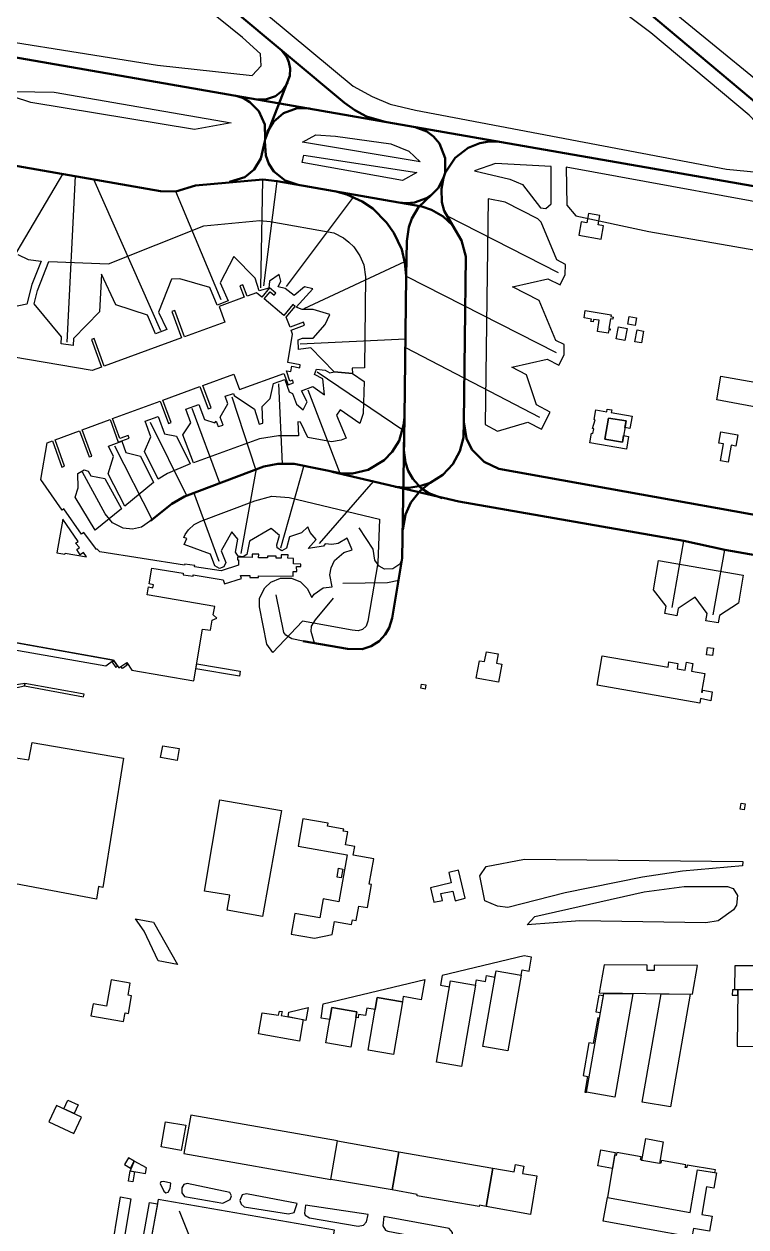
# Model space of a CAD drawing. Extents: x 0 to 3335, y -2153 to 0.
# Drawn here: x 1500 to 1981, y -1290 to -487 of the extents above; entities that cross this region are included whole.
import ezdxf

# ---------------------------------------------------------------- set-up
doc = ezdxf.new("R2010")
doc.units = 0
for name, color, linetype, lineweight in [('Apron', 6, 'Continuous', 25), ('Building', 7, 'Continuous', 25), ('Grass', 3, 'Continuous', 25), ('Parking_Position', 7, 'Continuous', 25), ('Taxiway', 2, 'Continuous', 50), ('Unclassified', 1, 'Continuous', 25)]:
    doc.layers.add(name, color=color, linetype=linetype, lineweight=lineweight)

msp = doc.modelspace()

# ---------------------------------------------------------------- linework, layer by layer
at = {"layer": 'Apron'}
for points in [[(1807.5, -754.51), (1815.61, -758.84), (1835.84, -752.8), (1844.96, -757.53), (1850.76, -746.22), (1841.69, -741.39), (1835.09, -721.35), (1825.27, -716.26), (1848.74, -710.8), (1856.68, -714.94), (1860.09, -708.07), (1860.15, -701.19), (1854.52, -698.35), (1843.46, -671.71), (1825.72, -662.68), (1849.3, -657.25), (1857.44, -661.42), (1860.78, -654.52), (1860.91, -647.69), (1855.15, -644.71), (1844.72, -619.42), (1842.47, -617.2), (1820.71, -606.17), (1809.55, -603.92), (1807.5, -754.51)], [(1664.15, -619.06), (1706.41, -626.75), (1713.02, -630.03), (1716.59, -632.85), (1719.95, -636.01), (1723.95, -641.97), (1726.44, -647.92), (1727.6, -656.04), (1726.87, -716.76), (1718.8, -716.99), (1718.93, -720.47), (1706.64, -719.34), (1691.14, -703.36), (1682.87, -704.49), (1682.64, -698.05), (1685.69, -696.93), (1692.66, -696.9), (1700.73, -687.74), (1703.92, -681.19), (1692.66, -677.71), (1685.36, -677.78), (1681.38, -676.12), (1692.59, -664.01), (1686.88, -662.56), (1680.13, -668.46), (1674.1, -663.84), (1669.29, -662.72), (1671.2, -658.98), (1670.02, -654.39), (1663.51, -658.78), (1663.14, -663.58), (1656.72, -665.22), (1653.94, -656.8), (1639.92, -642.4), (1630.8, -660.05), (1636, -672.03), (1628.67, -674.77), (1623.82, -663.04), (1603.9, -657.4), (1598.32, -657.56), (1589.62, -679.65), (1595.13, -691.03), (1587.62, -693.89), (1582.26, -681.48), (1561, -674.73), (1551.63, -654.26), (1550.19, -679.41), (1532.82, -697.04), (1532.57, -701.83), (1524.61, -700.58), (1524.83, -696.01), (1506.69, -673.98), (1508.9, -665.14), (1516.51, -645.78), (1556.14, -647.42), (1619.75, -621.88), (1657.05, -618.39), (1664.15, -619.06)], [(1612.81, -779.9), (1605.84, -761.36), (1611.21, -753.3), (1607.88, -744.24), (1616.38, -741.04), (1620.14, -751.1), (1627.05, -753.26), (1627.96, -752.32), (1629.36, -755.79), (1632.59, -754.89), (1630.71, -749.5), (1635.78, -740.77), (1634.14, -735.5), (1639.64, -733.85), (1640.01, -735.17), (1653.49, -744.2), (1656.74, -754.2), (1659.13, -753.59), (1658.66, -742.46), (1663.97, -737.1), (1666.32, -727.19), (1673.83, -724.51), (1676.75, -732.59), (1678.96, -733.85), (1681.68, -740.86), (1685.96, -744.66), (1688.63, -739.4), (1684.83, -731.98), (1692.49, -729.11), (1700.38, -734.75), (1699.15, -724.04), (1693.61, -721.12), (1694.93, -717.47), (1700.74, -718.16), (1703.81, -720.09), (1706.64, -719.34), (1718.93, -720.47), (1726.78, -725.77), (1726.12, -747.06), (1723.87, -753.87), (1710.67, -744.57), (1708.22, -748.33), (1714.71, -763.5), (1711.46, -764.96), (1704.84, -766.04), (1689.06, -763.22), (1684.36, -752.84), (1682.57, -752.74), (1683.04, -762), (1669.7, -761.95), (1656.97, -763.97), (1612.81, -779.9)], [(1610.7, -780.7), (1595.57, -787.09), (1589.32, -790.89), (1580.21, -772.52), (1584.48, -762.56), (1580.68, -752.28), (1589.26, -749.06), (1593.55, -760.63), (1601.57, -762.25), (1610.7, -780.7)], [(1586.31, -793.1), (1567.01, -808.79), (1555.98, -787.4), (1559.45, -775.85), (1556.17, -768.92), (1565.1, -765.56), (1567.88, -773.08), (1577.53, -775.45), (1586.31, -793.1)], [(1564.89, -810.57), (1547.37, -824.81), (1533.89, -802.82), (1536, -796.66), (1535.75, -787.16), (1539.95, -784.75), (1542.75, -785.46), (1544.34, -788.58), (1553.79, -790.5), (1564.89, -810.57)], [(1656.86, -876.05), (1656.97, -870.16), (1660.38, -863.34), (1664.51, -859.54), (1670.98, -856.96), (1678.26, -857), (1684.26, -859.37), (1688.82, -863.79), (1691.8, -869.81), (1693.29, -867.66), (1699.5, -863.36), (1705.38, -862.65), (1703.94, -854.74), (1704.7, -849.97), (1706.87, -845.2), (1713.25, -839.71), (1718.66, -838.03), (1715.35, -830.33), (1709.42, -833.78), (1705.17, -834.49), (1700.8, -834), (1699.58, -835.49), (1689.45, -837.2), (1694.72, -831.14), (1690.73, -826.56), (1689.26, -822.62), (1685.01, -826.61), (1677, -829.44), (1674.87, -836.88), (1671.9, -838.58), (1668.77, -836.57), (1668.42, -834.65), (1670.2, -828.47), (1664.67, -823.83), (1650.29, -832.19), (1648.57, -841.1), (1645.98, -842.78), (1642.69, -842.13), (1640.93, -839.56), (1642.5, -830.98), (1638.39, -826.01), (1631.38, -838.58), (1634.48, -846.46), (1633.11, -849.35), (1630.19, -850.51), (1627.08, -848.64), (1624.2, -840.99), (1606.73, -834.5), (1608.46, -830.56), (1606.55, -829.69), (1607.39, -827.81), (1609.5, -824.58), (1613.35, -821.21), (1617.86, -818.84), (1653.91, -805.24), (1665.07, -802.29), (1676.71, -803.19), (1736.97, -817.63), (1735.94, -846.76), (1729.19, -885.62), (1727.96, -888.91), (1725.67, -891.15), (1722.7, -892.01), (1718.73, -891.62), (1685.53, -885.68), (1665.74, -906.58), (1661.87, -900.95), (1656.86, -876.05)], [(1923.13, -845.12), (1979.55, -854.89), (1976.35, -873.49), (1963.65, -881.82), (1962.85, -886.69), (1954.7, -885.28), (1955.58, -880.49), (1947.61, -869.63), (1936.24, -877.07), (1935.37, -881.93), (1927.35, -880.54), (1928.18, -875.58), (1919.68, -864.78), (1923.13, -845.12)], [(1589.42, -1271.15), (1581.41, -1315.73), (1698.87, -1336.07), (1706.92, -1291.68), (1589.42, -1271.15)]]:
    msp.add_lwpolyline(points, close=True, dxfattribs=at)
msp.add_lwpolyline([(1495.85, -641.05), (1502.74, -644.44), (1511.33, -645.55), (1505.09, -661.15), (1501.67, -674.12), (1476.79, -679.41)], dxfattribs=at)
at = {"layer": 'Building'}
for points in [[(1876.25, -613.8), (1875.18, -620.05), (1871.45, -619.41), (1869.92, -628.27), (1884.89, -630.83), (1886.4, -622.03), (1882.88, -621.42), (1883.96, -615.13), (1876.25, -613.8)], [(1874.2, -678.48), (1891.46, -681.24), (1891.25, -682.54), (1892.74, -682.78), (1892.53, -684.15), (1890.98, -683.9), (1889.93, -690.48), (1890.91, -690.63), (1890.75, -691.58), (1889.82, -691.43), (1889.5, -693.48), (1882.26, -692.33), (1883.44, -684.94), (1879.7, -684.35), (1879.42, -686.09), (1877.99, -685.86), (1878.27, -684.15), (1873.42, -683.38), (1874.2, -678.48)], [(1896.38, -689.42), (1902.17, -690.53), (1900.67, -698.36), (1894.87, -697.25), (1896.38, -689.42)], [(1903.48, -682.43), (1908.38, -683.27), (1907.44, -688.47), (1902.55, -687.64), (1903.48, -682.43)], [(1908.86, -691.39), (1913.12, -692.2), (1911.65, -700.04), (1907.37, -699.23), (1908.86, -691.39)], [(1964.63, -722.24), (2002.43, -728.83), (2001.77, -732.44), (2006.57, -733.28), (2004.57, -744.99), (1996.55, -743.6), (1996.37, -744.47), (1961.88, -737.98), (1964.63, -722.24)], [(1881.16, -744.67), (1888.54, -745.95), (1888.85, -744.17), (1891.85, -744.7), (1891.54, -746.47), (1905.44, -748.89), (1904.03, -757.02), (1900.65, -756.36), (1901.37, -752.09), (1889.74, -750.15), (1887.31, -764.14), (1899, -766.18), (1899.76, -761.85), (1903.12, -762.43), (1901.66, -770.85), (1877.34, -766.61), (1878.46, -760.19), (1879.32, -760.37), (1879.85, -757.31), (1878.98, -757.18), (1880.9, -751.32), (1880.04, -751.11), (1881.16, -744.67)], [(1889.74, -750.15), (1901.37, -752.09), (1899, -766.18), (1887.31, -764.14), (1889.74, -750.15)], [(1964.64, -759.39), (1975.97, -761.35), (1974.67, -768.86), (1971.52, -768.32), (1969.58, -779.64), (1964.46, -778.76), (1966.42, -767.36), (1963.36, -766.84), (1964.64, -759.39)], [(1459.88, -893.78), (1459.22, -898.7), (1554.41, -915.29), (1559.56, -911.48), (1459.88, -893.78)], [(1808.32, -905.98), (1816.11, -907.47), (1814.94, -913.66), (1818.55, -914.36), (1816.28, -926.29), (1801.52, -923.48), (1803.72, -911.92), (1807.07, -912.55), (1808.32, -905.98)], [(1955.64, -903.2), (1959.64, -903.59), (1959.16, -908.5), (1955.15, -908.1), (1955.64, -903.2)], [(1559.99, -912.09), (1558.65, -913.02), (1561, -916.37), (1562.32, -915.45), (1559.99, -912.09)], [(1567.73, -913.53), (1568.66, -914.83), (1565.47, -917.11), (1564.52, -915.79), (1567.73, -913.53)], [(1615.17, -913.97), (1644.07, -918.97), (1643.55, -922.34), (1614.56, -917.32), (1615.17, -913.97)], [(1885.41, -908.77), (1929.45, -916.3), (1930.01, -912.8), (1935.98, -913.81), (1935.42, -917.29), (1940.83, -918.21), (1941.71, -912.98), (1945.95, -913.7), (1945.07, -919.02), (1954, -920.57), (1951.7, -932.87), (1952.45, -933.01), (1952.71, -931.55), (1958.9, -932.65), (1957.84, -938.61), (1951.16, -937.21), (1950.62, -940.28), (1882.1, -928.33), (1885.41, -908.77)], [(1469.59, -926.62), (1469.34, -927.92), (1486.19, -930.87), (1491.14, -930.63), (1500.09, -928.73), (1500.41, -927.11), (1486.3, -929.3), (1469.59, -926.62)], [(1500.09, -928.73), (1539.53, -935.99), (1539.94, -934.16), (1500.41, -927.11), (1500.09, -928.73)], [(1765.06, -927.57), (1767.89, -928.11), (1767.38, -930.81), (1764.55, -930.27), (1765.06, -927.57)], [(1494.51, -976.72), (1503.01, -977.97), (1505.27, -966.47), (1566.26, -976.97), (1552.52, -1063.22), (1549.52, -1062.47), (1548.27, -1070.97), (1481.02, -1058.22), (1494.51, -976.72)], [(1592.36, -968.61), (1603.34, -970.57), (1601.93, -978.44), (1590.96, -976.49), (1592.36, -968.61)], [(1630.45, -1004.78), (1671.58, -1011.91), (1658.83, -1082.41), (1635.33, -1078.28), (1637.2, -1068.28), (1620.2, -1065.65), (1630.45, -1004.78)], [(1978.17, -1006.94), (1980.92, -1007.44), (1980.21, -1011.41), (1977.47, -1010.92), (1978.17, -1006.94)], [(1702.39, -1022.37), (1702.79, -1020.3), (1685.85, -1017.33), (1682.72, -1035.69), (1715.38, -1041.44), (1709.92, -1072.67), (1699.42, -1070.81), (1697.15, -1083.45), (1680.52, -1080.52), (1678.13, -1094.36), (1693.72, -1096.98), (1705.32, -1094.45), (1706.85, -1085.76), (1718.32, -1087.74), (1718.88, -1084.66), (1721.39, -1085.09), (1723.11, -1075.52), (1728.98, -1076.56), (1731.67, -1061.2), (1730.17, -1061.01), (1733.13, -1043.99), (1719.42, -1041.63), (1720.49, -1035.86), (1714.23, -1034.61), (1715.81, -1026.08), (1712.82, -1025.52), (1713.08, -1024.23), (1702.39, -1022.37)], [(1709.68, -1050.32), (1712.51, -1050.86), (1711.5, -1056.7), (1708.67, -1056.19), (1709.68, -1050.32)], [(1771.02, -1063.36), (1773.14, -1072.98), (1778.94, -1071.84), (1777.85, -1067.23), (1785.86, -1065.5), (1787.48, -1072.01), (1794.19, -1070.24), (1789.62, -1051.54), (1783.15, -1053.12), (1784.83, -1059.97), (1771.02, -1063.36)], [(1574.3, -1084.08), (1586.34, -1086.32), (1602.3, -1114.45), (1589.29, -1112.12), (1579.92, -1092.2), (1574.3, -1084.08)], [(1833.48, -1108.79), (1778.71, -1121.8), (1777.59, -1128.38), (1783.61, -1129.43), (1784.33, -1125.31), (1801.1, -1128.22), (1801.67, -1124.76), (1807.63, -1125.78), (1808.29, -1121.92), (1813.98, -1122.95), (1814.72, -1118.69), (1831.39, -1121.58), (1832.01, -1118.1), (1836.86, -1118.99), (1838.39, -1109.62), (1833.48, -1108.79)], [(1945.71, -1134.28), (1949, -1115.14), (1920.18, -1114.95), (1920.15, -1118.62), (1915.41, -1118.62), (1915.41, -1114.89), (1886.7, -1114.75), (1883.5, -1133.41), (1945.71, -1134.28)], [(1814.72, -1118.69), (1831.39, -1121.58), (1822.64, -1172.04), (1805.96, -1169.14), (1814.72, -1118.69)], [(1974.13, -1115.19), (1996.88, -1115.22), (1996.88, -1116.97), (2003.04, -1116.98), (2003.03, -1119.77), (2006.19, -1119.77), (2006.19, -1117.11), (2012.68, -1117.11), (2012.68, -1115.61), (2034.82, -1115.64), (2034.81, -1131.61), (2012.83, -1131.59), (2012.83, -1129.8), (1996.44, -1129.78), (1996.44, -1131.42), (1974.04, -1131.37), (1974.13, -1115.19)], [(1545.9, -1140.77), (1544.52, -1148.67), (1566.24, -1152.46), (1567.25, -1146.68), (1569.59, -1147.09), (1571.64, -1135.32), (1569.27, -1134.91), (1570.66, -1126.9), (1558.04, -1124.7), (1554.96, -1142.35), (1545.9, -1140.77)], [(1728.56, -1143.63), (1727.67, -1148.57), (1723.02, -1147.8), (1722.67, -1150.01), (1721.24, -1149.76), (1721.88, -1146.08), (1705.11, -1143.19), (1703.74, -1151.18), (1698.06, -1150.19), (1699.47, -1140.82), (1767.23, -1124.61), (1764.82, -1138.06), (1752.8, -1135.92), (1752.24, -1139.38), (1735.45, -1136.52), (1734.07, -1144.62), (1728.56, -1143.63)], [(1784.33, -1125.31), (1801.1, -1128.22), (1791.67, -1182.52), (1774.9, -1179.62), (1784.33, -1125.31)], [(1735.45, -1136.52), (1752.24, -1139.38), (1746.24, -1174.52), (1729.45, -1171.65), (1735.45, -1136.52)], [(1893.84, -1202.96), (1875.02, -1199.72), (1886.56, -1133.93), (1905.84, -1134.04), (1893.84, -1202.96)], [(1886.3, -1135.41), (1883.29, -1134.87), (1881.27, -1146.05), (1884.34, -1146.58), (1886.3, -1135.41)], [(1924.84, -1134.16), (1944.25, -1134.28), (1931.09, -1209.5), (1912.24, -1206.21), (1924.84, -1134.16)], [(1975.89, -1131.4), (1972.29, -1131.35), (1972.25, -1134.89), (1975.87, -1134.96), (1975.89, -1131.4)], [(1975.89, -1131.4), (1975.61, -1169.03), (1994.68, -1169.15), (1994.78, -1131.42), (1975.89, -1131.4)], [(1658.74, -1146.64), (1669.65, -1148.25), (1670.22, -1145.54), (1671.96, -1145.89), (1671.46, -1148.57), (1686.08, -1151.18), (1683.55, -1165.54), (1656.36, -1160.63), (1658.74, -1146.64)], [(1676, -1149.38), (1676.51, -1146.29), (1689.35, -1143.23), (1687.89, -1151.88), (1676, -1149.38)], [(1705.11, -1143.19), (1721.88, -1146.08), (1717.83, -1169.59), (1701.07, -1166.7), (1705.11, -1143.19)], [(1883.68, -1150.34), (1882.58, -1150.15), (1879.58, -1167.25), (1876.52, -1166.77), (1872.83, -1188.54), (1875.77, -1189.13), (1873.93, -1199.53), (1875.02, -1199.72), (1883.68, -1150.34)], [(1521.62, -1208.42), (1516.43, -1219.38), (1533.06, -1227.25), (1538.26, -1216.29), (1521.62, -1208.42)], [(1526.32, -1210.64), (1529.06, -1204.87), (1535.95, -1208.11), (1533.36, -1213.97), (1526.32, -1210.64)], [(1611.05, -1214.89), (1606.55, -1240.63), (1704.55, -1257.8), (1709.04, -1232.18), (1611.05, -1214.89)], [(1594.32, -1219.44), (1607.75, -1221.7), (1604.78, -1238.55), (1591.28, -1236.06), (1594.32, -1219.44)], [(1709.04, -1232.18), (1749.78, -1239.32), (1745.34, -1264.84), (1704.55, -1257.8), (1709.04, -1232.18)], [(1914.53, -1230.58), (1926.23, -1232.65), (1923.65, -1247.18), (1912.02, -1245.11), (1914.53, -1230.58)], [(1749.78, -1239.32), (1812.62, -1250.26), (1808.09, -1275.92), (1803.58, -1275.01), (1803.4, -1275.82), (1762.08, -1268.74), (1762.11, -1267.91), (1745.34, -1264.84), (1749.78, -1239.32)], [(1894.11, -1239.77), (1892.27, -1250.45), (1882.63, -1248.77), (1884.52, -1238.07), (1894.11, -1239.77)], [(1888.98, -1269.89), (1944.27, -1279.78), (1949.07, -1251.39), (1960.68, -1253.28), (1961.02, -1251.4), (1942.16, -1248.24), (1941.94, -1249.97), (1940.92, -1249.81), (1941.23, -1247.99), (1924.95, -1245.21), (1924.66, -1247.04), (1923.65, -1247.18), (1912.02, -1245.11), (1911.09, -1244.61), (1911.4, -1242.76), (1895.22, -1239.96), (1894.9, -1241.87), (1893.78, -1241.68), (1888.98, -1269.89)], [(1573.43, -1245.65), (1569.49, -1243.39), (1566.97, -1247.91), (1571, -1250.27), (1573.43, -1245.65)], [(1570.66, -1252.19), (1580.8, -1253.96), (1581.47, -1250.18), (1573.43, -1245.65), (1570.66, -1252.19)], [(1812.62, -1250.26), (1826.74, -1252.78), (1827.57, -1247.95), (1833.21, -1248.95), (1832.33, -1253.77), (1841.84, -1255.47), (1837.59, -1281.19), (1808.09, -1275.92), (1812.62, -1250.26)], [(1570.66, -1252.19), (1573.66, -1252.71), (1572.54, -1259.44), (1569.49, -1258.95), (1570.66, -1252.19)], [(1949.07, -1251.39), (1961.78, -1253.46), (1959.98, -1263.57), (1955.1, -1262.69), (1951.95, -1281.17), (1958.78, -1282.23), (1957.06, -1292.39), (1946.31, -1290.52), (1945.34, -1296.31), (1886.05, -1285.74), (1888.98, -1269.89), (1944.27, -1279.78), (1949.07, -1251.39)]]:
    msp.add_lwpolyline(points, close=True, dxfattribs=at)
msp.add_lwpolyline([(1453.87, -892.8), (1559.56, -911.48), (1563.2, -916.71), (1568.35, -913.1), (1571.8, -918.32), (1613.11, -925.45), (1613.11, -925.45), (1618.9, -890.92), (1624.2, -891.59), (1625.43, -885), (1628.49, -883.59), (1626.09, -881.25), (1627.11, -875.78), (1581.91, -867.91), (1582.9, -862.72), (1585.83, -863.29), (1586.21, -861.31), (1583.33, -860.76), (1585.22, -850.24), (1606.11, -853.62), (1606.01, -854.58), (1612.61, -855.64), (1612.76, -854.7), (1632.59, -857.91), (1633.6, -860.58), (1644.95, -857.05), (1644.18, -855.08), (1650.46, -855.19), (1650.45, -856.41), (1656.21, -856.53), (1656.23, -855.31), (1679.39, -855.59), (1679.37, -852.44), (1681.73, -852.37), (1681.7, -849.22), (1684.48, -849.17), (1684.47, -847.48), (1679.56, -847.46), (1679.57, -843.69), (1675.91, -843.62), (1676.01, -841.31), (1671.36, -841.27), (1671.35, -843.58), (1667.99, -843.51), (1668.03, -842.26), (1662.32, -842.2), (1662.34, -843.44), (1656.32, -843.33), (1656.4, -840.96), (1652.01, -840.9), (1651.99, -843.16), (1642.16, -842.96), (1642.17, -844.66), (1643.01, -844.67), (1642.93, -848.25), (1631.32, -852.06), (1613.63, -849.27), (1613.8, -848.49), (1607.14, -847.49), (1606.99, -848.23), (1550.38, -839.32), (1548.73, -837.49), (1548.2, -837.84), (1539.78, -826.42), (1538.14, -827.53), (1526.47, -810.69), (1525.24, -811.56), (1511.02, -791.19), (1515.26, -766.63), (1518.96, -765.26), (1525.16, -782.84), (1526.89, -782.18), (1520.73, -764.6), (1536.88, -758.62), (1543.35, -776.09), (1545.2, -775.46), (1538.72, -757.93), (1557.3, -751.04), (1562.72, -766.23), (1569.94, -763.59), (1569.28, -761.88), (1563.79, -763.88), (1558.96, -750.42), (1590.73, -738.78), (1596.15, -753.72), (1597.95, -753.02), (1592.46, -738.14), (1617.19, -729.1), (1622.76, -744.07), (1624.66, -743.34), (1619.08, -728.41), (1639.74, -720.85), (1643.67, -731.21), (1673.22, -720.33), (1676.08, -727.98), (1679.5, -726.75), (1678.83, -724.97), (1677.24, -725.53), (1674.86, -718.56), (1677.84, -719.07), (1678.47, -715.61), (1683.85, -716.55), (1684.14, -714.56), (1675.8, -713.09), (1679.03, -694.13), (1678.06, -691.48), (1687.02, -688.14), (1686.26, -686.26), (1677.38, -689.62), (1674.63, -682.93), (1680.78, -675.74), (1679.23, -674.45), (1673.13, -681.69), (1659.94, -670.74), (1664.01, -665.94), (1666.77, -668.2), (1667.89, -666.79), (1663.68, -663.27), (1658.42, -669.48), (1654.91, -666.59), (1648.71, -668.87), (1645.83, -661.4), (1643.86, -662.05), (1646.78, -669.58), (1629.92, -675.74), (1633.81, -686.21), (1606.81, -696.06), (1600.39, -678.49), (1598.54, -679.16), (1604.95, -696.74), (1553.33, -715.55), (1546.67, -697.08), (1544.9, -697.7), (1551.6, -716.18), (1545.41, -718.44), (1491.75, -709.43)], dxfattribs=at)
at = {"layer": 'Grass'}
for points in [[(1719.5, -528.79), (1732, -535.78), (1744, -540.78), (1761, -544.79), (1968.5, -584.28), (1989, -586.29), (2001, -583.78), (2006, -577.79), (2005, -570.78), (1983.5, -548.29), (1918, -493.28), (1881.5, -465.79), (1831, -440.28), (1776, -428.29), (1597.5, -397.79), (1578.5, -397.79), (1571.5, -400.28), (1571, -404.29), (1577.5, -410.78), (1719.5, -528.79)], [(1652, -521.78), (1658, -515.29), (1657.5, -507.28), (1645.5, -496.29), (1545, -415.28), (1529, -405.28), (1456, -428.79), (1387.5, -455.28), (1375.5, -466.79), (1376, -473.78), (1388, -480.79), (1435.5, -490.29), (1589, -514.79), (1652, -521.78)], [(1894.5, -447.79), (2054, -578.29), (2077.5, -595.79), (2094.5, -605.79), (2138, -614.29), (2153, -611.29), (2191.5, -612.28), (2200.5, -604.29), (2210, -556.79), (2211.5, -518.29), (2208.5, -502.28), (1894.5, -447.79)], [(1638, -553.29), (1613.5, -557.79), (1504.5, -539.79), (1481, -532.28), (1520, -532.79), (1638, -553.29)], [(1764.01, -579.23), (1685.51, -566.23), (1694.51, -561.23), (1707.51, -562.23), (1744.51, -567.23), (1756.51, -572.23), (1764.01, -579.23)], [(1761.91, -586.32), (1752.4, -591.81), (1685.41, -579.82), (1686.4, -574.82), (1761.91, -586.32)], [(1800.38, -585.41), (1823.87, -590.91), (1832.37, -594.41), (1844.38, -609.91), (1847.88, -610.41), (1851.38, -607.41), (1851.38, -582.41), (1814.38, -580.41), (1800.38, -585.41)], [(1861.5, -582.79), (1862, -608.28), (1868, -615.29), (1916.5, -625.78), (2290, -690.79), (2306, -687.78), (2309.18, -681.88), (2303, -672.78), (2283.5, -661.79), (2138.5, -636.78), (2136.5, -632.79), (2130, -630.29), (2036.5, -614.79), (1861.5, -582.79)], [(1803.78, -1055.32), (1808.18, -1049.16), (1833.59, -1044.26), (1979.2, -1045.83), (1979.14, -1048.63), (1939.06, -1052.28), (1912.43, -1056.24), (1860.83, -1066.67), (1822.49, -1076.46), (1815.68, -1075.57), (1807.26, -1072.16), (1803.78, -1055.32)], [(1972.95, -1063.91), (1975.81, -1068.43), (1975.13, -1075.05), (1973.15, -1078.06), (1962.93, -1085.39), (1954.66, -1086.79), (1870.51, -1085.49), (1835.51, -1087.99), (1840.51, -1082.49), (1913.51, -1065.99), (1940.15, -1062.6), (1968.99, -1062.5), (1972.95, -1063.91)], [(1590.69, -1260.44), (1593.1, -1265.67), (1594.49, -1266.73), (1596.06, -1266.27), (1597.3, -1263.95), (1597.69, -1260.26), (1592.81, -1259.14), (1591.14, -1259.53), (1590.69, -1260.44)], [(1607, -1269.25), (1632.5, -1273.75), (1637.35, -1271.26), (1638.3, -1268.77), (1637.1, -1266.49), (1608.66, -1260.58), (1606.4, -1261.1), (1605.11, -1263.51), (1605.04, -1266.75), (1607, -1269.25)], [(1682.09, -1273.87), (1648.33, -1267.37), (1645.43, -1268.17), (1643.88, -1271.8), (1644.7, -1274.36), (1646.65, -1276.12), (1676.19, -1280.81), (1680.01, -1279.92), (1682.09, -1273.87)], [(1687.61, -1274.9), (1686.97, -1280.27), (1687.41, -1281.67), (1690.2, -1283.41), (1722.63, -1288.92), (1726.32, -1288.25), (1728.32, -1286.11), (1729.34, -1281.31), (1687.61, -1274.9)], [(1739.78, -1282.63), (1739.22, -1288.87), (1740.88, -1291.6), (1742.47, -1292.22), (1781.3, -1299.56), (1783.18, -1299.07), (1785.45, -1296.77), (1785.62, -1293.22), (1783.43, -1290.53), (1739.78, -1282.63)]]:
    msp.add_lwpolyline(points, close=True, dxfattribs=at)
for points in [[(1557.38, -1311.75), (1564.25, -1269.45), (1571.13, -1270.83), (1563.59, -1315.87)], [(1575.51, -1318.07), (1583.61, -1273.11), (1588.95, -1273.99), (1580.05, -1322.04)]]:
    msp.add_lwpolyline(points, dxfattribs=at)
at = {"layer": 'Parking_Position'}
for points in [[(1467.46, -685.71), (1525.66, -587.44)], [(1528.59, -699.62), (1534.1, -588.91)], [(1591.03, -691.93), (1546.48, -591.07)], [(1657.82, -663.39), (1659.15, -591.01)], [(1659.78, -662.09), (1668.74, -592.11)], [(1631.44, -671.32), (1601.05, -599.13)], [(1674.94, -662.44), (1719.71, -602.8)], [(1781.61, -615.12), (1856.04, -653.03)], [(1686.77, -677.01), (1753.75, -645.76)], [(1754.81, -655.44), (1854.8, -706.48)], [(1684.13, -700.69), (1754.32, -697.33)], [(1754.24, -703.1), (1843.62, -749.65)], [(1695.43, -719.31), (1752.49, -757.96)], [(1669.68, -727.3), (1672.12, -780.56)], [(1638.38, -735.99), (1654.32, -784.3)], [(1689.17, -731.32), (1710.44, -786.91)], [(1611.83, -743.56), (1630.27, -793.31)], [(1584, -752.81), (1608.21, -801.86)], [(1560.29, -768.62), (1585.27, -817.9)], [(1644.72, -840.53), (1655, -784.06)], [(1671.24, -836.59), (1686.73, -781.64)], [(1584.29, -818.67), (1578.32, -822.9), (1572.14, -824.33), (1566.09, -823.66), (1558.94, -820.08), (1554.06, -814.04), (1538.8, -786.32)], [(1732.63, -792.54), (1696.67, -833.88)], [(1630.02, -845.72), (1613.2, -799.72)], [(1752.19, -843.6), (1750.57, -847.58), (1745.94, -850.69), (1740.19, -850.86), (1736.8, -848.95), (1733.79, -844.83), (1732.68, -837.67), (1723.49, -823.41)], [(1932.1, -876.47), (1939.97, -831.99)], [(1959.57, -881.29), (1967.25, -837.97)], [(1749.8, -858.5), (1742.26, -859.96), (1712.54, -860.42)], [(1686.06, -898.88), (1678.47, -897.29), (1674.55, -894.88), (1673.09, -893.1), (1668.1, -868.02)], [(1693.69, -900.2), (1691.41, -892.43), (1691.64, -888.95), (1694.36, -884.58), (1706.34, -870.16)], [(1627.58, -1324.38), (1621.7, -1318.19), (1616.3, -1310.54), (1603.65, -1279.04)]]:
    msp.add_lwpolyline(points, dxfattribs=at)
at = {"layer": 'Taxiway'}
for points in [[(2278.63, -646.49), (437.44, -325.31)], [(1740.81, -552.69), (1728.21, -549.01), (1720.52, -544.93), (1713.51, -539.93), (1560.73, -412.15), (1544.1, -399.61), (1531, -391.14), (1516.23, -382.22), (1495.14, -371.11), (1479.3, -363.97), (1461.37, -357.12), (1428.93, -347.24), (1396.08, -339.64)], [(2086.17, -612.94), (2073.73, -608.9), (2066.41, -604.99), (2060.42, -600.57), (1908.75, -473.56), (1888.55, -458.57), (1851.81, -436.68), (1834.11, -428.07), (1813.16, -419.47), (1787.97, -411.31), (1748.42, -400.92)], [(1660.76, -564.27), (1677.08, -521.91), (1677.33, -516.96), (1676.55, -512.78), (1675.21, -509.54), (1671.45, -504.69)], [(1213.05, -512.63), (1428.4, -550.14), (1436.24, -552.47), (1442.64, -555.75), (1447.35, -559.43), (1459.9, -573.34), (1468.87, -577.51), (1590.82, -598.83), (1601.05, -599.13), (1614.2, -595.04), (1659.15, -591.01), (1668.74, -592.11), (1749.89, -606.31)], [(1675.79, -526.48), (1672.12, -531.96), (1667.67, -535.51), (1661, -537.67), (1655.71, -537.78)], [(1660.76, -564.27), (1660.47, -554.38), (1656.4, -545.51), (1650.59, -539.55), (1646.2, -536.96), (1640.58, -535.07)], [(1662.1, -559.52), (1666.25, -552.67), (1673.02, -546.92), (1682.09, -543.62), (1690.25, -543.79)], [(1780.65, -586.65), (1780.79, -576.77), (1776.87, -566.98), (1773.08, -562.5), (1768.51, -559.11), (1760.79, -556.17)], [(1660.5, -565.63), (1657.86, -576.99), (1653.38, -584.35), (1647.12, -589.5), (1636.97, -592.73)], [(1660.76, -564.27), (1660.5, -565.63)], [(1660.5, -565.63), (1661.09, -575.12), (1663.09, -580.67), (1666.4, -585.82), (1674.11, -591.75), (1682.09, -594.52)], [(1780.65, -586.65), (1787.5, -576.69), (1796.1, -569.9), (1803.97, -566.75), (1810.07, -565.82), (1816.74, -565.87)], [(1779.64, -589.95), (1776.01, -596.78), (1771.87, -601.13), (1768.29, -603.55), (1760.36, -606.47), (1755.04, -606.93), (1749.89, -606.31)], [(1785.58, -621.63), (1780.18, -611.97), (1778.63, -606.26), (1778.25, -597.26), (1779.64, -589.95)], [(1780.65, -586.65), (1779.64, -589.95)], [(1707.26, -598.82), (1715.1, -601.02), (1725.32, -605.76), (1732.42, -610.52), (1741.63, -619.76), (1746.53, -626.7), (1751.75, -637.79), (1753.93, -646.75), (1754.81, -655.44)], [(1771.87, -601.13), (1763.03, -609.6), (1758.58, -617.08), (1756.47, -622.85), (1755.22, -632.09), (1754.81, -655.44)], [(1785.58, -621.63), (1779.33, -615.78), (1771.63, -611.26), (1765.27, -609.11), (1749.89, -606.31)], [(1793.13, -752.59), (1794.51, -642.41), (1791.69, -631.71), (1785.58, -621.63)], [(1754.81, -655.44), (1753.67, -749.58), (1753.06, -754.96), (1750, -765.43), (1745.35, -772.65), (1739.99, -778.28), (1729.31, -784.74), (1718.87, -787.13), (1711.91, -787.17), (1679.98, -780.56), (1669.05, -780.73), (1659.71, -782.4), (1606.9, -802.47), (1598.41, -807.33), (1584.29, -818.67)], [(1753.67, -749.58), (1752.19, -843.6), (1745.38, -883.6), (1743.4, -890.01), (1740.72, -894.52), (1736.63, -898.87), (1731.3, -902.22), (1725.38, -904.15), (1715.73, -904.02), (1686.06, -898.88)], [(1793.13, -752.59), (1792.88, -763.07), (1790.57, -772.19), (1785.8, -780.91), (1779.22, -787.95), (1770.74, -793.28), (1764.64, -795.45), (1756.62, -796.75), (1747.4, -796.09)], [(1753.67, -749.58), (1753.23, -771.5), (1754.24, -779.88), (1756.19, -785.4), (1759.17, -790.77), (1764.71, -796.79), (1769.93, -800.25), (1778.76, -803.6)], [(2088.45, -832.9), (1816.62, -783.96), (1806.85, -779.38), (1798.61, -771.05), (1795.05, -763.79), (1793.13, -752.59)], [(1705.41, -786.04), (1789.77, -805.78), (1939.97, -831.99), (1967.25, -837.97), (2084.01, -858.47)], [(1770.74, -793.28), (1764.1, -798.7), (1757.88, -806.44), (1754.35, -814.54), (1752.53, -824.41)]]:
    msp.add_lwpolyline(points, dxfattribs=at)
at = {"layer": 'Unclassified'}
for points in [[(1613.11, -925.45), (1618.9, -890.92), (1624.2, -891.59), (1625.43, -885), (1628.49, -883.59), (1626.09, -881.25), (1627.11, -875.78), (1581.91, -867.91), (1582.9, -862.72), (1585.83, -863.29), (1586.21, -861.31), (1583.33, -860.76), (1585.22, -850.24), (1606.11, -853.62), (1606.01, -854.58), (1612.61, -855.64), (1612.76, -854.7), (1632.59, -857.91), (1633.6, -860.58), (1644.95, -857.05), (1644.18, -855.08), (1650.46, -855.19), (1650.45, -856.41), (1656.21, -856.53), (1656.23, -855.31), (1679.39, -855.59), (1679.37, -852.44), (1681.73, -852.37), (1681.7, -849.22), (1684.48, -849.17), (1684.47, -847.48), (1679.56, -847.46), (1679.57, -843.69), (1675.91, -843.62), (1676.01, -841.31), (1671.36, -841.27), (1671.35, -843.58), (1667.99, -843.51), (1668.03, -842.26), (1662.32, -842.2), (1662.34, -843.44), (1656.32, -843.33), (1656.4, -840.96), (1652.01, -840.9), (1651.99, -843.16), (1642.16, -842.96), (1642.17, -844.66), (1643.01, -844.67), (1642.93, -848.25), (1631.32, -852.06), (1613.63, -849.27), (1613.8, -848.49), (1607.14, -847.49), (1606.99, -848.23), (1550.38, -839.32), (1548.73, -837.49), (1548.2, -837.84), (1539.78, -826.42), (1538.14, -827.53), (1526.47, -810.69), (1525.24, -811.56), (1511.02, -791.19), (1515.26, -766.63), (1518.96, -765.26), (1525.16, -782.84), (1526.89, -782.18), (1520.73, -764.6), (1536.88, -758.62), (1543.35, -776.09), (1545.2, -775.46), (1538.72, -757.93), (1557.3, -751.04), (1562.72, -766.23), (1569.94, -763.59), (1569.28, -761.88), (1563.79, -763.88), (1558.96, -750.42), (1590.73, -738.78), (1596.15, -753.72), (1597.95, -753.02), (1592.46, -738.14), (1617.19, -729.1), (1622.76, -744.07), (1624.66, -743.34), (1619.08, -728.41), (1639.74, -720.85), (1643.67, -731.21), (1673.22, -720.33), (1676.08, -727.98), (1679.5, -726.75), (1678.83, -724.97), (1677.24, -725.53), (1674.86, -718.56), (1677.84, -719.07), (1678.47, -715.61), (1683.85, -716.55), (1684.14, -714.56), (1675.8, -713.09), (1679.03, -694.13), (1678.06, -691.48), (1687.02, -688.14), (1686.26, -686.26), (1677.38, -689.62), (1674.63, -682.93), (1680.78, -675.74), (1679.23, -674.45), (1673.13, -681.69), (1659.94, -670.74), (1664.01, -665.94), (1666.77, -668.2), (1667.89, -666.79), (1663.68, -663.27), (1658.42, -669.48), (1654.91, -666.59), (1648.71, -668.87), (1645.83, -661.4), (1643.86, -662.05), (1646.78, -669.58), (1629.92, -675.74), (1633.81, -686.21), (1606.81, -696.06), (1600.39, -678.49), (1598.54, -679.16), (1604.95, -696.74), (1553.33, -715.55), (1546.67, -697.08), (1544.9, -697.7), (1551.6, -716.18), (1545.41, -718.44), (1491.75, -709.43)], [(1612.81, -779.9), (1605.84, -761.36), (1611.21, -753.3), (1607.88, -744.24), (1616.38, -741.04), (1620.14, -751.1), (1627.05, -753.26), (1627.96, -752.32), (1629.36, -755.79), (1632.59, -754.89), (1630.71, -749.5), (1635.78, -740.77), (1634.14, -735.5), (1639.64, -733.85), (1640.01, -735.17), (1653.49, -744.2), (1656.74, -754.2), (1659.13, -753.59), (1658.66, -742.46), (1663.97, -737.1), (1666.32, -727.19), (1673.83, -724.51), (1676.75, -732.59), (1678.96, -733.85), (1681.68, -740.86), (1685.96, -744.66), (1688.63, -739.4), (1684.83, -731.98), (1692.49, -729.11), (1700.38, -734.75), (1699.15, -724.04), (1693.61, -721.12), (1694.93, -717.47), (1700.74, -718.16), (1703.81, -720.09), (1706.64, -719.34), (1718.93, -720.47), (1726.78, -725.77), (1726.12, -747.06), (1723.87, -753.87), (1710.67, -744.57), (1708.22, -748.33), (1714.71, -763.5), (1711.46, -764.96), (1704.84, -766.04), (1689.06, -763.22), (1684.36, -752.84), (1682.57, -752.74), (1683.04, -762), (1669.7, -761.95), (1656.97, -763.97), (1612.81, -779.9)], [(1610.7, -780.7), (1595.57, -787.09), (1589.32, -790.89), (1580.21, -772.52), (1584.48, -762.56), (1580.68, -752.28), (1589.26, -749.06), (1593.55, -760.63), (1601.57, -762.25), (1610.7, -780.7)], [(1586.31, -793.1), (1567.01, -808.79), (1555.98, -787.4), (1559.45, -775.85), (1556.17, -768.92), (1565.1, -765.56), (1567.88, -773.08), (1577.53, -775.45), (1586.31, -793.1)], [(1564.89, -810.57), (1547.37, -824.81), (1533.89, -802.82), (1536, -796.66), (1535.75, -787.16), (1539.95, -784.75), (1542.75, -785.46), (1544.34, -788.58), (1553.79, -790.5), (1564.89, -810.57)], [(1525.87, -817.62), (1521.75, -840.05), (1527.06, -841.01), (1527.21, -840.15), (1541.51, -842.63), (1539.49, -839.73), (1537.36, -841.24), (1535, -837.85), (1536.88, -836.49), (1534.15, -833.64), (1536.09, -832.36), (1525.87, -817.62)], [(1453.87, -892.8), (1559.56, -911.48), (1563.2, -916.71), (1568.35, -913.1), (1571.8, -918.32), (1613.11, -925.45)]]:
    msp.add_lwpolyline(points, dxfattribs=at)

doc.saveas('drawing.dxf')
